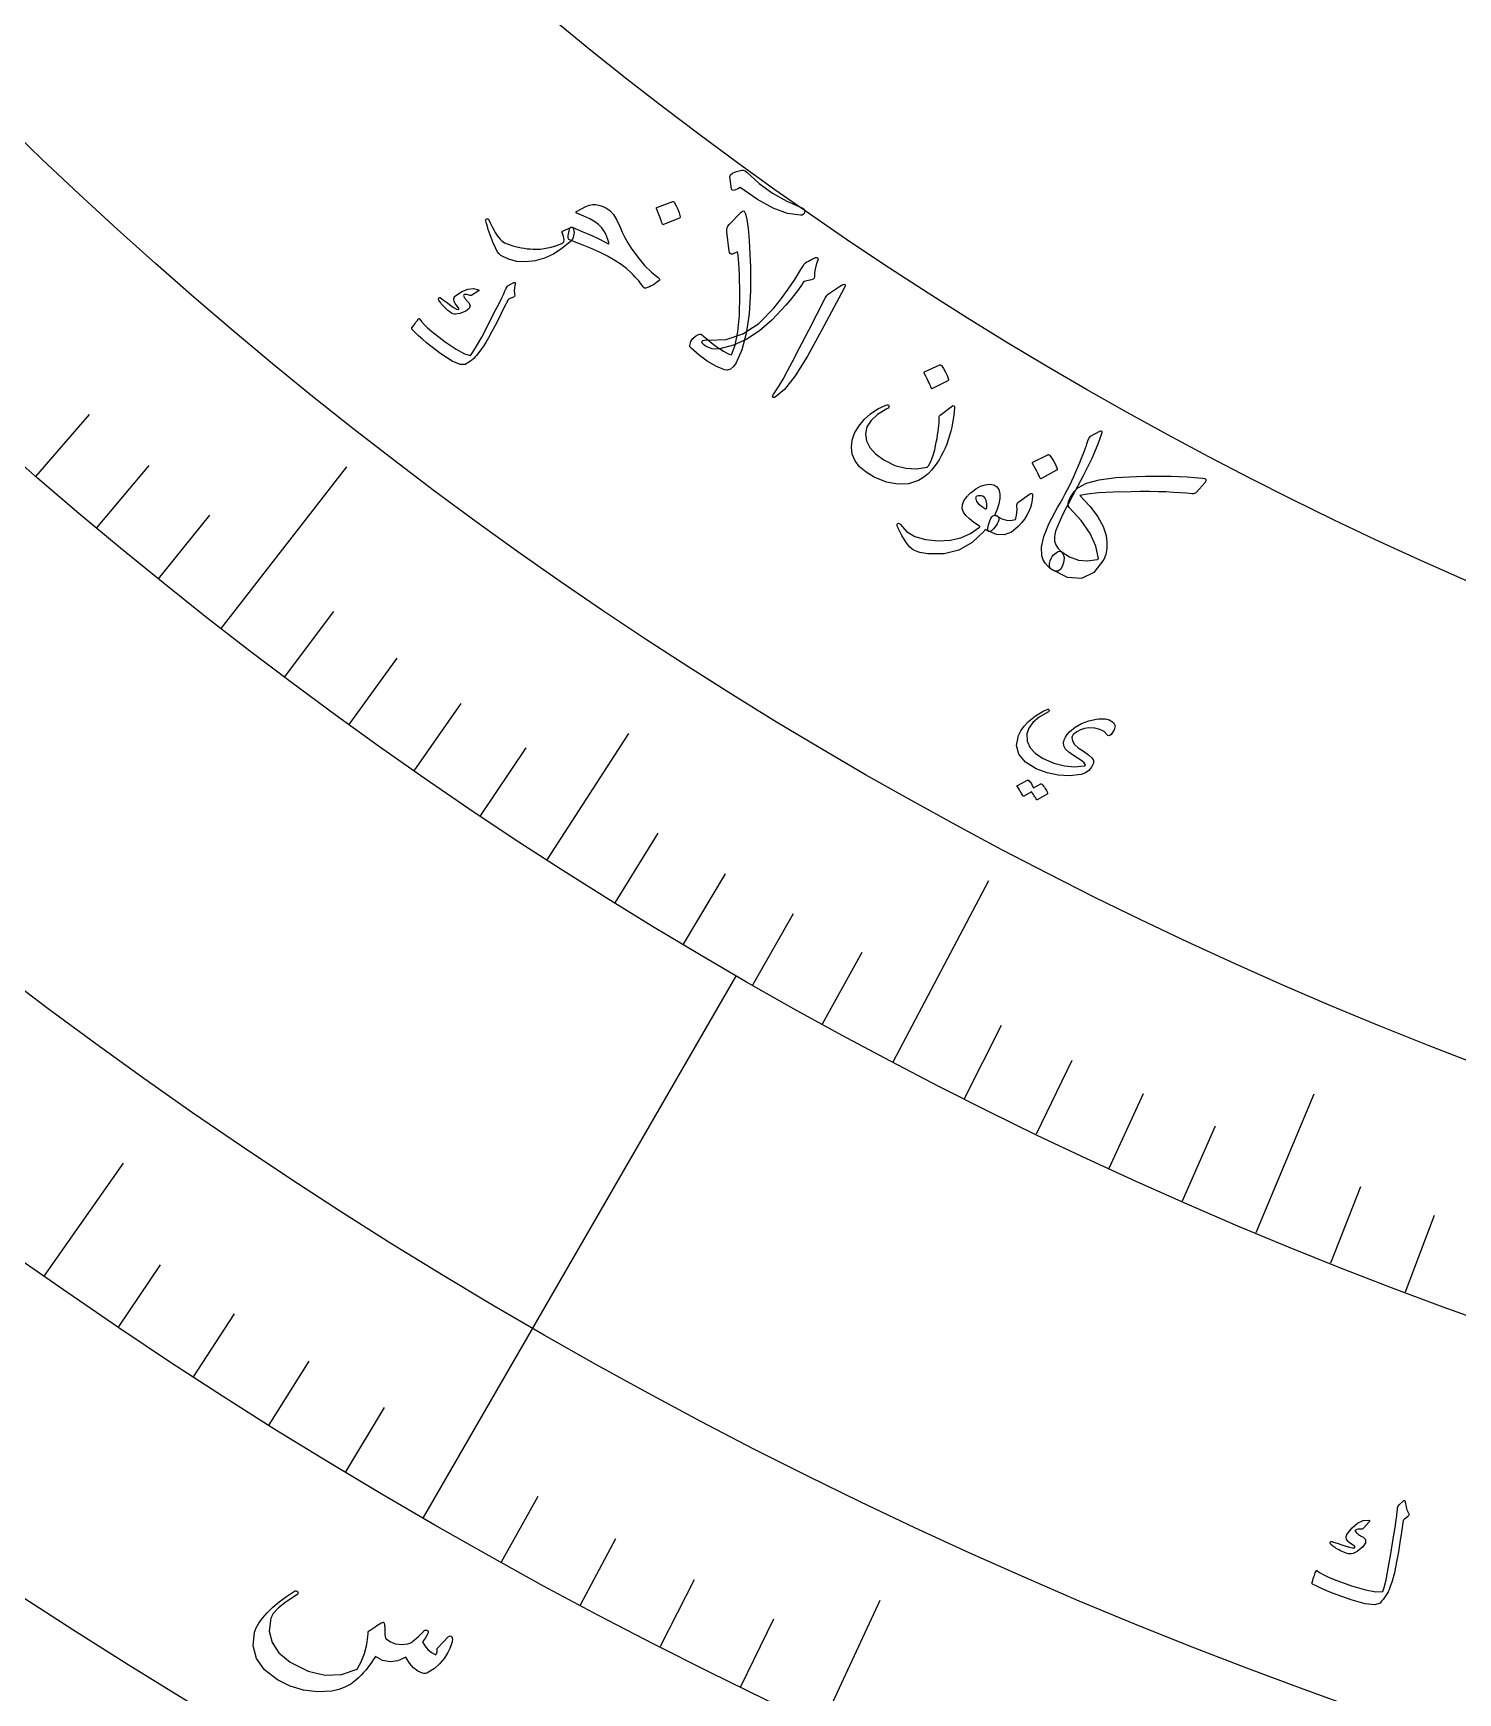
# Model space of a CAD drawing. Header units: millimetres. Extents: x -75 to 75, y -75 to 98.
# Drawn here: x -39.08 to -20.31, y -61.09 to -39.22 of the extents above; entities that cross this region are included whole.
import ezdxf

# ---------------------------------------------------------------- set-up
doc = ezdxf.new("R2010")
doc.units = ezdxf.units.MM
for name, color, linetype in [('CUT_OUTER', 1, 'Continuous'), ('ENGRAVE', 7, 'Continuous'), ('ENGRAVE_FINE', 8, 'Continuous'), ('TEXT', 5, 'Continuous')]:
    doc.layers.add(name, color=color, linetype=linetype)

msp = doc.modelspace()

# ---------------------------------------------------------------- linework, layer by layer
at = {"layer": 'CUT_OUTER'}
msp.add_arc((0, 0), 75, 178.943758, 5.27344, dxfattribs=at)
at = {"layer": 'ENGRAVE'}
for points in [[(-36.6037, -47.0671), (-34.9462, -44.9357)], [(-32.3048, -50.1153), (-31.2321, -48.4511)], [(-27.7463, -52.7758), (-26.4898, -50.386)], [(-33.9375, -58.7815), (-29.8125, -51.6368)], [(-22.9637, -55.0255), (-22.2011, -53.1983)], [(-38.9315, -55.5999), (-37.8905, -54.1132)], [(-28.6852, -61.5156), (-27.9182, -59.8707)]]:
    msp.add_lwpolyline(points, dxfattribs=at)
for radius in [73.5, 73.5, 71.5312, 67.875, 67.875, 64.9875, 59.625, 59.625, 56.475, 50.625, 50.625]:
    msp.add_circle((0, 0), radius, dxfattribs=at)
at = {"layer": 'ENGRAVE_FINE'}
for points in [[(-39.0445, -45.063), (-38.3372, -44.2467)], [(-38.243, -45.7451), (-37.5503, -44.9165)], [(-37.4293, -46.4132), (-36.7514, -45.5725)], [(-35.7663, -47.7065), (-35.1185, -46.8424)], [(-34.9175, -48.3312), (-34.285, -47.4558)], [(-34.0575, -48.9411), (-33.4406, -48.0546)], [(-33.1865, -49.5358), (-32.5854, -48.6386)], [(-31.4128, -50.6792), (-30.8438, -49.7612)], [(-30.5106, -51.2274), (-29.958, -50.2995)], [(-29.5986, -51.7597), (-29.0625, -50.8221)], [(-28.6771, -52.2759), (-28.1576, -51.329)], [(-26.8065, -53.2593), (-26.3209, -52.2946)], [(-25.858, -53.7262), (-25.3897, -52.753)], [(-24.9012, -54.1763), (-24.4502, -53.195)], [(-23.9363, -54.6095), (-23.5027, -53.6203)], [(-21.9836, -55.4244), (-21.5854, -54.4205)], [(-20.9963, -55.8059), (-20.616, -54.795)], [(-37.9552, -56.2709), (-37.4016, -55.4502)], [(-36.9674, -56.9248), (-36.4282, -56.0945)], [(-35.9683, -57.5613), (-35.4436, -56.7217)], [(-34.9582, -58.1802), (-34.4483, -57.3316)], [(-32.9065, -59.3648), (-32.4265, -58.4989)], [(-31.8654, -59.9301), (-31.4006, -59.0559)], [(-30.8146, -60.4771), (-30.3652, -59.595)], [(-29.7544, -61.0056), (-29.3205, -60.1158)]]:
    msp.add_lwpolyline(points, dxfattribs=at)
at = {"layer": 'TEXT'}
for points in [[(-28.947, -41.5251), (-28.9292, -41.535), (-28.9179, -41.5477), (-28.913, -41.5633), (-28.9146, -41.5817), (-28.9217, -41.5991), (-28.9331, -41.6114), (-28.9489, -41.6188), (-28.9691, -41.6212), (-29.1386, -41.5964), (-29.3276, -41.5273), (-29.5357, -41.4137), (-29.7624, -41.2552), (-29.7848, -41.2672), (-29.8056, -41.2772), (-29.8251, -41.2851), (-29.843, -41.291), (-29.8567, -41.2936), (-29.8669, -41.2925), (-29.8737, -41.2876), (-29.877, -41.279), (-29.8992, -41.1122), (-29.8931, -41.0899), (-29.8648, -41.0681), (-29.8144, -41.0466), (-29.7419, -41.0254), (-29.7262, -41.0251), (-29.7101, -41.0297), (-29.6939, -41.0391), (-29.6773, -41.0534), (-29.515, -41.2013), (-29.3389, -41.3294), (-29.1495, -41.4374), (-28.947, -41.5251)], [(-30.8337, -42.4837), (-30.8533, -42.499), (-30.8735, -42.5136), (-30.8943, -42.5273), (-30.9157, -42.5403), (-30.9377, -42.5521), (-30.9604, -42.5627), (-30.9837, -42.5721), (-31.0077, -42.5801), (-31.016, -42.5817), (-31.0237, -42.5803), (-31.0307, -42.5758), (-31.037, -42.5682), (-31.0498, -42.5508), (-31.0647, -42.5315), (-31.0817, -42.5102), (-31.1009, -42.4869), (-31.1223, -42.462), (-31.1462, -42.4356), (-31.1727, -42.4077), (-31.2015, -42.3784), (-31.2606, -42.3238), (-31.3316, -42.2696), (-31.4147, -42.2159), (-31.5097, -42.1624), (-31.6168, -42.109), (-31.736, -42.0553), (-31.8672, -42.0011), (-32.0106, -41.9465), (-32.022, -41.9392), (-32.028, -41.9228), (-32.0286, -41.8974), (-32.0239, -41.8628), (-32.0167, -41.8298), (-32.0103, -41.8052), (-32.0049, -41.7892), (-32.0003, -41.7817), (-31.9946, -41.7789), (-31.9891, -41.7775), (-31.9839, -41.7775), (-31.9789, -41.7789), (-31.9052, -41.8092), (-31.8356, -41.8383), (-31.7702, -41.8664), (-31.7091, -41.8933), (-31.6523, -41.9194), (-31.6001, -41.9449), (-31.5525, -41.9699), (-31.5095, -41.9944), (-31.5003, -41.9985), (-31.4945, -41.9977), (-31.4922, -41.9919), (-31.4933, -41.9811), (-31.5061, -41.9417), (-31.52, -41.9051), (-31.5351, -41.8714), (-31.5513, -41.8406), (-31.5688, -41.8125), (-31.5877, -41.7872), (-31.6081, -41.7645), (-31.6299, -41.7445), (-31.6808, -41.7077), (-31.7455, -41.6702), (-31.8242, -41.632), (-31.9166, -41.593), (-31.9207, -41.5923), (-31.9237, -41.5907), (-31.9257, -41.5884), (-31.9267, -41.5852), (-31.9267, -41.5818), (-31.9257, -41.5788), (-31.9238, -41.576), (-31.921, -41.5736), (-31.8556, -41.5358), (-31.7984, -41.5076), (-31.7495, -41.489), (-31.7089, -41.4801), (-31.671, -41.4806), (-31.6291, -41.4882), (-31.5831, -41.5029), (-31.533, -41.5247), (-31.4823, -41.5594), (-31.4343, -41.613), (-31.389, -41.6855), (-31.3464, -41.7769), (-31.3164, -41.8456), (-31.2819, -41.9148), (-31.2429, -41.9845), (-31.1994, -42.0546), (-31.1124, -42.1756), (-31.0236, -42.2814), (-30.9332, -42.3717), (-30.8414, -42.4467), (-30.8301, -42.4568), (-30.8251, -42.4664), (-30.8262, -42.4753), (-30.8337, -42.4837)], [(-30.6519, -41.4422), (-30.6475, -41.4415), (-30.6428, -41.4426), (-30.6379, -41.4454), (-30.6328, -41.45), (-30.6056, -41.495), (-30.5833, -41.5418), (-30.5658, -41.5905), (-30.5531, -41.6412), (-30.553, -41.6476), (-30.5546, -41.6527), (-30.558, -41.6565), (-30.5631, -41.6591), (-30.7725, -41.7447), (-30.7787, -41.7458), (-30.7839, -41.7434), (-30.7881, -41.7374), (-30.7912, -41.7278), (-30.7938, -41.7195), (-30.7983, -41.7067), (-30.8045, -41.6895), (-30.8125, -41.6678), (-30.8225, -41.6415), (-30.8347, -41.6103), (-30.8492, -41.5743), (-30.8659, -41.5334), (-30.8676, -41.5273), (-30.8674, -41.5228), (-30.8651, -41.5197), (-30.8608, -41.5182)], [(-31.9968, -41.7812), (-31.9841, -41.7787), (-31.9735, -41.7822), (-31.9651, -41.7917), (-31.9588, -41.8071), (-31.9539, -41.8282), (-31.9521, -41.8498), (-31.9534, -41.8717), (-31.9578, -41.8941), (-31.9646, -41.9151), (-31.9745, -41.9349), (-31.9875, -41.9535), (-32.0036, -41.971), (-32.1117, -42.0605), (-32.225, -42.132), (-32.3433, -42.1855), (-32.4669, -42.221), (-32.5897, -42.2364), (-32.7062, -42.2297), (-32.816, -42.2009), (-32.9191, -42.1501), (-32.9402, -42.1306), (-32.9637, -42.0967), (-32.9894, -42.0485), (-33.0174, -41.9859), (-33.0316, -41.9516), (-33.0451, -41.9165), (-33.058, -41.8806), (-33.0702, -41.844), (-33.0821, -41.8069), (-33.0937, -41.7696), (-33.1051, -41.732), (-33.1162, -41.6942), (-33.1176, -41.686), (-33.1158, -41.6791), (-33.1109, -41.6734), (-33.1029, -41.6691), (-33.094, -41.667), (-33.0866, -41.6682), (-33.0805, -41.6728), (-33.0759, -41.6807), (-33.0544, -41.7284), (-33.0329, -41.7723), (-33.0115, -41.8125), (-32.9902, -41.8489), (-32.9687, -41.8818), (-32.9469, -41.9113), (-32.9246, -41.9375), (-32.902, -41.9603), (-32.8678, -41.9829), (-32.8205, -42.0039), (-32.7601, -42.0234), (-32.6868, -42.0413), (-32.6468, -42.0496), (-32.6078, -42.0564), (-32.5698, -42.0618), (-32.5328, -42.0659), (-32.4967, -42.0684), (-32.4614, -42.0693), (-32.4269, -42.0685), (-32.3932, -42.0661), (-32.3243, -42.057), (-32.253, -42.0409), (-32.1793, -42.0178), (-32.1032, -41.9876), (-32.087, -41.9714), (-32.083, -41.9432), (-32.091, -41.9029), (-32.111, -41.8505), (-32.1134, -41.8434), (-32.1132, -41.8376), (-32.1103, -41.833), (-32.1047, -41.8297)], [(-30.2698, -43.1947), (-30.2022, -43.2514), (-30.1399, -43.3013), (-30.0831, -43.3444), (-30.0317, -43.3807), (-29.9857, -43.4105), (-29.945, -43.434), (-29.9097, -43.4513), (-29.8799, -43.4623), (-29.8287, -43.3313), (-29.7936, -43.1562), (-29.7739, -42.9369), (-29.7692, -42.6737), (-29.7701, -42.575), (-29.7717, -42.484), (-29.774, -42.4009), (-29.777, -42.3255), (-29.7808, -42.2581), (-29.7856, -42.1986), (-29.7914, -42.1472), (-29.7982, -42.1038), (-29.867, -42.136), (-29.8846, -42.1332), (-29.8977, -42.1251), (-29.9062, -42.1117), (-29.9101, -42.0929), (-29.9413, -41.8398), (-29.9412, -41.8124), (-29.9356, -41.7869), (-29.9245, -41.7634), (-29.9079, -41.7419), (-29.751, -41.5824), (-29.7393, -41.5717), (-29.7289, -41.5654), (-29.7199, -41.5637), (-29.7122, -41.5665), (-29.6917, -41.6012), (-29.674, -41.6772), (-29.6588, -41.7945), (-29.6459, -41.9532), (-29.64, -42.0424), (-29.6351, -42.1299), (-29.6313, -42.2155), (-29.6286, -42.2994), (-29.6269, -42.3814), (-29.6263, -42.4617), (-29.6268, -42.5403), (-29.6284, -42.617), (-29.6472, -42.9217), (-29.6844, -43.1813), (-29.7406, -43.3955), (-29.8165, -43.5642), (-29.8539, -43.6158), (-29.8922, -43.6487), (-29.9313, -43.6629), (-29.9712, -43.6584), (-30.0854, -43.6088), (-30.1966, -43.5445), (-30.3049, -43.4658), (-30.41, -43.3725), (-30.4193, -43.3635), (-30.4256, -43.3546), (-30.4289, -43.3459), (-30.4292, -43.3373), (-30.4125, -43.2848), (-30.3874, -43.2433), (-30.354, -43.2126), (-30.3122, -43.1929), (-30.2972, -43.1888), (-30.2852, -43.1878), (-30.276, -43.1898), (-30.2698, -43.1947)], [(-30.031, -43.3796), (-30.083, -43.3843), (-30.1327, -43.3794), (-30.1801, -43.3648), (-30.2251, -43.3407), (-30.248, -43.3227), (-30.2624, -43.3069), (-30.2681, -43.2932), (-30.2651, -43.2817), (-30.2538, -43.2722), (-30.2358, -43.2666), (-30.2111, -43.2648), (-30.1799, -43.2669), (-29.9497, -43.2588), (-29.7297, -43.1855), (-29.5202, -43.0473), (-29.3209, -42.8445), (-29.223, -42.7224), (-29.1308, -42.5967), (-29.0443, -42.4676), (-28.9632, -42.3351), (-28.9398, -42.2967), (-28.9192, -42.2675), (-28.9016, -42.2475), (-28.8868, -42.2366), (-28.8633, -42.225), (-28.8425, -42.2146), (-28.8244, -42.2054), (-28.809, -42.1974), (-28.7963, -42.1908), (-28.7859, -42.1855), (-28.7781, -42.1817), (-28.7726, -42.1792), (-28.7639, -42.1773), (-28.7563, -42.1773), (-28.7501, -42.179), (-28.745, -42.1827), (-28.7404, -42.1895), (-28.7377, -42.1961), (-28.7372, -42.2024), (-28.7387, -42.2085), (-28.7611, -42.2745), (-28.7762, -42.3297), (-28.7839, -42.3742), (-28.7843, -42.4079), (-28.7838, -42.4324), (-28.7905, -42.4513), (-28.8042, -42.4646), (-28.825, -42.4723), (-28.9241, -42.4941), (-28.9639, -42.5546), (-29.0074, -42.616), (-29.0547, -42.678), (-29.1057, -42.7408), (-29.1603, -42.8045), (-29.2187, -42.8693), (-29.2807, -42.9353), (-29.3464, -43.0025), (-29.5079, -43.1446), (-29.6757, -43.255), (-29.8501, -43.3334), (-30.031, -43.3796)], [(-32.7303, -42.5292), (-32.734, -42.5492), (-32.7367, -42.5688), (-32.7385, -42.5879), (-32.7394, -42.6065), (-32.7393, -42.6247), (-32.7382, -42.6425), (-32.7359, -42.6599), (-32.7326, -42.6769), (-32.7325, -42.6851), (-32.7358, -42.692), (-32.7423, -42.6978), (-32.7522, -42.7024), (-32.8069, -42.7245), (-32.8126, -42.727), (-32.8171, -42.7295), (-32.8204, -42.7317), (-32.8225, -42.7338), (-32.8844, -42.8595), (-32.9409, -42.9726), (-32.992, -43.073), (-33.038, -43.1608), (-33.0787, -43.2358), (-33.1142, -43.2979), (-33.1445, -43.347), (-33.1697, -43.3831), (-33.2201, -43.449), (-33.2373, -43.469), (-33.2555, -43.4883), (-33.2748, -43.5069), (-33.2952, -43.5248), (-33.3168, -43.542), (-33.3396, -43.5583), (-33.3636, -43.5738), (-33.3889, -43.5885), (-33.454, -43.5892), (-33.5602, -43.5419), (-33.7072, -43.4462), (-33.8946, -43.3019), (-33.9512, -43.2544), (-34.0023, -43.2088), (-34.0479, -43.1653), (-34.0881, -43.1238), (-34.0909, -43.1188), (-34.0917, -43.114), (-34.0908, -43.1092), (-34.088, -43.1045), (-34.0732, -43.0832), (-34.0595, -43.0639), (-34.047, -43.0467), (-34.0357, -43.0314), (-34.0255, -43.0181), (-34.0162, -43.0064), (-34.0078, -42.9964), (-34.0004, -42.9881), (-33.9959, -42.9837), (-33.992, -42.9823), (-33.9886, -42.9841), (-33.9858, -42.9889), (-33.9621, -43.0228), (-33.9273, -43.0614), (-33.8816, -43.1045), (-33.8248, -43.1522), (-33.6503, -43.2883), (-33.5071, -43.386), (-33.3954, -43.4457), (-33.3156, -43.4677), (-33.2843, -43.4267), (-33.2356, -43.346), (-33.1695, -43.2256), (-33.0858, -43.0655), (-33.0029, -42.9045), (-32.9405, -42.7825), (-32.8988, -42.6993), (-32.8777, -42.655), (-32.8722, -42.6427), (-32.8671, -42.6311), (-32.8624, -42.6203), (-32.858, -42.6104), (-32.854, -42.6013), (-32.8505, -42.5932), (-32.8475, -42.586), (-32.8449, -42.5798), (-32.8386, -42.5669), (-32.8308, -42.556), (-32.8213, -42.5471), (-32.8102, -42.5403), (-32.7459, -42.5086), (-32.7412, -42.5067), (-32.7372, -42.5062), (-32.734, -42.5069), (-32.7315, -42.509), (-32.7298, -42.5131), (-32.729, -42.5179), (-32.7291, -42.5232), (-32.7303, -42.5292)], [(-33.211, -42.6024), (-33.2088, -42.6046), (-33.2074, -42.6073), (-33.2069, -42.6104), (-33.2073, -42.6139), (-33.2084, -42.6164), (-33.21, -42.6187), (-33.212, -42.621), (-33.2145, -42.6232), (-33.2975, -42.6724), (-33.3065, -42.6769), (-33.3143, -42.6797), (-33.321, -42.6806), (-33.3266, -42.6797), (-33.3469, -42.6715), (-33.3659, -42.6667), (-33.3837, -42.6654), (-33.4001, -42.6674), (-33.4057, -42.6709), (-33.4072, -42.678), (-33.4048, -42.6888), (-33.3983, -42.7033), (-33.3929, -42.7116), (-33.3871, -42.72), (-33.381, -42.7285), (-33.3745, -42.7369), (-33.3675, -42.7455), (-33.3599, -42.7541), (-33.3519, -42.763), (-33.3432, -42.772), (-33.3206, -42.8123), (-33.3324, -42.8497), (-33.3786, -42.8841), (-33.4594, -42.9155), (-33.4875, -42.9217), (-33.5122, -42.9243), (-33.5336, -42.9232), (-33.5517, -42.9187), (-33.5689, -42.9102), (-33.5903, -42.8954), (-33.6159, -42.8744), (-33.6457, -42.8471), (-33.6607, -42.8328), (-33.6744, -42.8187), (-33.6868, -42.8047), (-33.6981, -42.7909), (-33.7083, -42.7774), (-33.7177, -42.7647), (-33.7262, -42.7525), (-33.734, -42.741), (-33.7375, -42.7324), (-33.7389, -42.7248), (-33.738, -42.718), (-33.7349, -42.7123), (-33.7299, -42.7077), (-33.7245, -42.7059), (-33.7186, -42.7069), (-33.7122, -42.7107), (-33.6928, -42.724), (-33.671, -42.7395), (-33.6469, -42.757), (-33.6204, -42.7766), (-33.5709, -42.8132), (-33.5308, -42.8399), (-33.5001, -42.8567), (-33.4789, -42.8638), (-33.4755, -42.8639), (-33.4727, -42.8627), (-33.4705, -42.8603), (-33.4689, -42.8565), (-33.4686, -42.8537), (-33.4694, -42.8503), (-33.4713, -42.8462), (-33.4743, -42.8416), (-33.5055, -42.8021), (-33.5179, -42.7849), (-33.527, -42.7681), (-33.5326, -42.7518), (-33.5349, -42.736), (-33.5347, -42.7198), (-33.531, -42.7058), (-33.5239, -42.6938), (-33.5134, -42.684), (-33.4302, -42.6277), (-33.3521, -42.5953), (-33.2791, -42.5869), (-33.211, -42.6024)], [(-28.4552, -42.5591), (-28.4094, -42.5332), (-28.3844, -42.5301), (-28.3802, -42.5497), (-28.3967, -42.5921), (-28.6939, -43.1419), (-28.8766, -43.4792), (-29.0389, -43.7377), (-29.1813, -43.9172), (-29.304, -44.0175), (-29.3179, -44.0231), (-29.3278, -44.0245), (-29.3338, -44.0217), (-29.3359, -44.0146), (-29.3355, -44.0059), (-29.3327, -43.9961), (-29.3277, -43.9851), (-29.3204, -43.973), (-29.2594, -43.8814), (-29.1989, -43.7815), (-29.1389, -43.6732), (-29.0794, -43.5566), (-29.0633, -43.5265), (-29.0206, -43.4446), (-28.9513, -43.3111), (-28.8553, -43.1258), (-28.6452, -42.7132), (-28.6326, -42.6922), (-28.619, -42.6742), (-28.6044, -42.6591), (-28.5888, -42.647)], [(-27.133, -43.5937), (-27.1287, -43.5926), (-27.124, -43.5933), (-27.1189, -43.5957), (-27.1134, -43.5999), (-27.0829, -43.6424), (-27.057, -43.6872), (-27.0358, -43.7343), (-27.0193, -43.7837), (-27.0186, -43.7901), (-27.0198, -43.7953), (-27.0229, -43.7994), (-27.0278, -43.8023), (-27.2293, -43.9047), (-27.2354, -43.9063), (-27.2408, -43.9043), (-27.2454, -43.8986), (-27.2492, -43.8893), (-27.2525, -43.8813), (-27.2579, -43.869), (-27.2654, -43.8523), (-27.275, -43.8314), (-27.287, -43.806), (-27.3016, -43.7759), (-27.3188, -43.7412), (-27.3386, -43.7019), (-27.3408, -43.696), (-27.3409, -43.6915), (-27.3389, -43.6882), (-27.3348, -43.6863)], [(-26.9395, -44.1604), (-26.9439, -44.208), (-26.9498, -44.2568), (-26.9572, -44.307), (-26.966, -44.3585), (-26.9768, -44.4114), (-26.99, -44.4658), (-27.0055, -44.5217), (-27.0234, -44.5792), (-27.0429, -44.6355), (-27.0645, -44.6898), (-27.0884, -44.7423), (-27.1144, -44.7929), (-27.1426, -44.8418), (-27.1733, -44.889), (-27.2063, -44.9346), (-27.2417, -44.9786), (-27.2827, -45.0224), (-27.3254, -45.0601), (-27.3695, -45.0916), (-27.4152, -45.117), (-27.5443, -45.1594), (-27.6846, -45.1661), (-27.8361, -45.1369), (-27.9984, -45.0717), (-28.1059, -45.0084), (-28.1898, -44.9365), (-28.2502, -44.8564), (-28.287, -44.768), (-28.2989, -44.6767), (-28.2887, -44.585), (-28.2566, -44.493), (-28.2026, -44.4005), (-28.1296, -44.3126), (-28.0453, -44.237), (-27.95, -44.1738), (-27.8434, -44.1228), (-27.8289, -44.1184), (-27.8174, -44.1182), (-27.8088, -44.1221), (-27.8032, -44.1301), (-27.8004, -44.1413), (-27.8043, -44.1519), (-27.815, -44.1621), (-27.8325, -44.1717), (-27.9527, -44.2448), (-28.0396, -44.3241), (-28.0931, -44.4099), (-28.1131, -44.5023), (-28.1007, -44.5942), (-28.0565, -44.682), (-27.9805, -44.7656), (-27.8726, -44.8449), (-27.7271, -44.9165), (-27.5827, -44.9559), (-27.4396, -44.9633), (-27.2979, -44.9386), (-27.2942, -44.9369), (-27.2903, -44.9335), (-27.2861, -44.9285), (-27.2816, -44.9217), (-27.2517, -44.8654), (-27.2248, -44.795), (-27.2007, -44.7106), (-27.1795, -44.6122), (-27.1705, -44.5616), (-27.1627, -44.5142), (-27.1561, -44.47), (-27.1506, -44.4289), (-27.1465, -44.3911), (-27.1441, -44.3566), (-27.1432, -44.3254), (-27.144, -44.2975), (-27.1438, -44.2832), (-27.1414, -44.2715), (-27.1368, -44.2622), (-27.13, -44.2554), (-26.9677, -44.1344), (-26.9559, -44.1287), (-26.9473, -44.1311), (-26.9419, -44.1417), (-26.9395, -44.1604)], [(-25.5338, -46.0539), (-25.5063, -46.0869), (-25.4946, -46.1293), (-25.4986, -46.1812), (-25.5184, -46.2425), (-25.5445, -46.2881), (-25.5773, -46.3108), (-25.6169, -46.3105), (-25.6632, -46.2872), (-25.7082, -46.2498), (-25.7442, -46.2073), (-25.7709, -46.1596), (-25.7886, -46.1069), (-25.7949, -45.9954), (-25.7625, -45.8528), (-25.6917, -45.679), (-25.5823, -45.474), (-25.5471, -45.413), (-25.5134, -45.3528), (-25.4813, -45.2934), (-25.4506, -45.2348), (-25.4216, -45.177), (-25.3942, -45.1204), (-25.3685, -45.0648), (-25.3444, -45.0103), (-25.3149, -44.9406), (-25.2884, -44.8771), (-25.2649, -44.82), (-25.2444, -44.7692), (-25.2271, -44.7251), (-25.2131, -44.6877), (-25.2024, -44.6573), (-25.1951, -44.6337), (-25.183, -44.5943), (-25.1709, -44.5643), (-25.1587, -44.5438), (-25.1466, -44.5327), (-25.0267, -44.4662), (-25.0118, -44.4608), (-25.0025, -44.4623), (-24.999, -44.4709), (-25.0012, -44.4864), (-25.0499, -44.6355), (-25.1308, -44.8251), (-25.2439, -45.0553), (-25.3893, -45.326), (-25.4431, -45.4261), (-25.49, -45.5167), (-25.53, -45.598), (-25.563, -45.6698), (-25.589, -45.7321), (-25.608, -45.7847), (-25.6199, -45.8276), (-25.6247, -45.8609), (-25.6218, -45.9151), (-25.6057, -45.9653), (-25.5764, -46.0116), (-25.5338, -46.0539)], [(-25.7095, -44.7764), (-25.7052, -44.7752), (-25.7004, -44.7758), (-25.6952, -44.778), (-25.6896, -44.782), (-25.6573, -44.8235), (-25.6297, -44.8675), (-25.6066, -44.9139), (-25.5881, -44.9628), (-25.5873, -44.9692), (-25.5883, -44.9745), (-25.5912, -44.9786), (-25.596, -44.9817), (-25.7943, -45.0909), (-25.8004, -45.0927), (-25.8058, -45.0909), (-25.8107, -45.0854), (-25.8148, -45.0762), (-25.8185, -45.0683), (-25.8244, -45.0561), (-25.8325, -45.0397), (-25.843, -45.0191), (-25.856, -44.994), (-25.8718, -44.9644), (-25.8904, -44.9303), (-25.9117, -44.8916), (-25.9142, -44.8858), (-25.9144, -44.8812), (-25.9125, -44.8779), (-25.9084, -44.8759)], [(-26.551, -45.7837), (-26.7081, -45.9343), (-26.8839, -46.0345), (-27.0784, -46.0842), (-27.2915, -46.0829), (-27.3192, -46.0791), (-27.3461, -46.0745), (-27.3722, -46.0691), (-27.3974, -46.0629), (-27.4215, -46.0558), (-27.4444, -46.0478), (-27.4659, -46.039), (-27.4862, -46.0292), (-27.5301, -45.9938), (-27.579, -45.9314), (-27.6326, -45.8419), (-27.6909, -45.7253), (-27.6958, -45.7106), (-27.6967, -45.6987), (-27.6937, -45.6896), (-27.6866, -45.6833), (-27.6777, -45.6805), (-27.6692, -45.682), (-27.6609, -45.6877), (-27.653, -45.6977), (-27.5738, -45.788), (-27.4637, -45.8539), (-27.3228, -45.8954), (-27.1513, -45.912), (-26.9986, -45.9035), (-26.8574, -45.8705), (-26.7279, -45.8133), (-26.6099, -45.7319), (-26.608, -45.7276), (-26.6074, -45.7238), (-26.6081, -45.7202), (-26.6101, -45.717), (-26.6838, -45.6682), (-26.7435, -45.6215), (-26.7893, -45.5769), (-26.821, -45.5347), (-26.8376, -45.4884), (-26.8359, -45.4389), (-26.8158, -45.3862), (-26.7776, -45.3302), (-26.7718, -45.3232), (-26.7656, -45.3163), (-26.7591, -45.3093), (-26.7523, -45.3024), (-26.745, -45.2954), (-26.7372, -45.2881), (-26.7288, -45.2806), (-26.72, -45.2728), (-26.6574, -45.2255), (-26.5956, -45.192), (-26.5347, -45.1724), (-26.4747, -45.1666), (-26.4218, -45.1751), (-26.3824, -45.1985), (-26.3565, -45.2368), (-26.3439, -45.29), (-26.3433, -45.3543), (-26.3539, -45.4223), (-26.3758, -45.494), (-26.4091, -45.5694), (-26.4047, -45.5719), (-26.4003, -45.5741), (-26.3961, -45.5761), (-26.3919, -45.5779), (-26.3876, -45.5797), (-26.3834, -45.5817), (-26.379, -45.584), (-26.3747, -45.5864), (-26.3616, -45.5982), (-26.3554, -45.6144), (-26.3563, -45.635), (-26.3641, -45.66), (-26.3761, -45.6855), (-26.3907, -45.7099), (-26.408, -45.7331), (-26.4279, -45.7551), (-26.4478, -45.7732), (-26.4648, -45.7844), (-26.479, -45.7889), (-26.4904, -45.7865), (-26.5326, -45.7621), (-26.5351, -45.7659), (-26.5391, -45.7708), (-26.5444, -45.7767), (-26.551, -45.7837)], [(-25.2883, -45.3155), (-25.1546, -45.4608), (-25.0524, -45.5964), (-24.982, -45.7224), (-24.9434, -45.8391), (-24.9314, -45.9306), (-24.9326, -46.0141), (-24.947, -46.0897), (-24.9748, -46.1574), (-25.1063, -46.329), (-25.2654, -46.4079), (-25.4519, -46.3937), (-25.6654, -46.286), (-25.6781, -46.2738), (-25.686, -46.2571), (-25.6892, -46.2357), (-25.6876, -46.2097), (-25.6801, -46.1755), (-25.6687, -46.1454), (-25.6532, -46.1193), (-25.6338, -46.0972), (-25.6014, -46.0687), (-25.5743, -46.0518), (-25.5525, -46.0465), (-25.5361, -46.0527), (-25.4247, -46.1232), (-25.3085, -46.1644), (-25.1877, -46.1763), (-25.0624, -46.159), (-25.054, -46.1565), (-25.0483, -46.1529), (-25.0452, -46.1483), (-25.0448, -46.1425), (-25.0781, -45.9798), (-25.1533, -45.8142), (-25.2701, -45.6453), (-25.4283, -45.473), (-25.4422, -45.4505), (-25.444, -45.4198), (-25.4337, -45.381), (-25.4112, -45.3341), (-25.3874, -45.2949), (-25.3631, -45.2613), (-25.3385, -45.2334), (-25.3135, -45.2112), (-25.1993, -45.1518), (-25.0327, -45.1075), (-24.8139, -45.0778), (-24.5432, -45.062), (-24.4254, -45.0597), (-24.3101, -45.0587), (-24.1975, -45.0592), (-24.0874, -45.0612), (-23.98, -45.0646), (-23.8751, -45.0695), (-23.7727, -45.0759), (-23.6729, -45.0839), (-23.6437, -45.0913), (-23.6291, -45.104), (-23.6291, -45.1219), (-23.6437, -45.1451), (-23.7509, -45.2696), (-23.7631, -45.2816), (-23.7768, -45.2897), (-23.7919, -45.2938), (-23.8084, -45.2939), (-23.8841, -45.2853), (-23.967, -45.2781), (-24.0569, -45.2722), (-24.154, -45.2675), (-24.2583, -45.2643), (-24.3695, -45.2626), (-24.4879, -45.2625), (-24.6134, -45.2639), (-24.85, -45.2696), (-25.0415, -45.2797), (-25.1877, -45.2949), (-25.2883, -45.3155)], [(-26.5141, -45.476), (-26.5138, -45.4223), (-26.5225, -45.3792), (-26.5403, -45.3465), (-26.5672, -45.3244), (-26.5876, -45.3186), (-26.6077, -45.3168), (-26.6275, -45.3188), (-26.647, -45.3246), (-26.6549, -45.3292), (-26.6598, -45.3363), (-26.6617, -45.3458), (-26.6607, -45.3579), (-26.6496, -45.391), (-26.6247, -45.4239), (-26.5859, -45.4563), (-26.5332, -45.4884), (-26.527, -45.4906), (-26.5218, -45.4892), (-26.5175, -45.4843), (-26.5141, -45.476)], [(-26.0923, -45.3973), (-25.9524, -45.296), (-25.9347, -45.2862), (-25.9221, -45.2863), (-25.9144, -45.2964), (-25.9116, -45.3164), (-25.9157, -45.3694), (-25.9251, -45.4217), (-25.9399, -45.4733), (-25.9602, -45.5242), (-25.9862, -45.5745), (-26.0182, -45.6246), (-26.0562, -45.6742), (-26.1003, -45.7236), (-26.1911, -45.7971), (-26.2868, -45.832), (-26.3873, -45.828), (-26.4926, -45.7852), (-26.4998, -45.7717), (-26.4991, -45.744), (-26.4906, -45.7022), (-26.4742, -45.6462), (-26.4625, -45.6179), (-26.4493, -45.5968), (-26.4346, -45.5827), (-26.4186, -45.5757), (-26.4087, -45.5751), (-26.3986, -45.5769), (-26.3885, -45.581), (-26.3781, -45.5873), (-26.3158, -45.6207), (-26.2555, -45.639), (-26.1972, -45.6421), (-26.1409, -45.6301), (-26.1377, -45.6285), (-26.1352, -45.6253), (-26.1333, -45.6207), (-26.132, -45.6147), (-26.1229, -45.5786), (-26.1176, -45.5395), (-26.116, -45.4976), (-26.1183, -45.4527), (-26.118, -45.4364), (-26.1136, -45.4217), (-26.1051, -45.4087), (-26.0923, -45.3973)], [(-24.9296, -48.4666), (-24.9698, -48.4253), (-25.0236, -48.3967), (-25.0911, -48.3807), (-25.1723, -48.3773), (-25.229, -48.3847), (-25.2817, -48.4014), (-25.3304, -48.4273), (-25.3752, -48.4624), (-25.382, -48.4705), (-25.3872, -48.48), (-25.3908, -48.4908), (-25.3926, -48.503), (-25.3855, -48.5476), (-25.3581, -48.5927), (-25.3103, -48.6383), (-25.2422, -48.6845), (-25.1745, -48.7292), (-25.1295, -48.7699), (-25.1073, -48.8067), (-25.108, -48.8395), (-25.1348, -48.8952), (-25.1709, -48.9386), (-25.2162, -48.9696), (-25.2707, -48.9881), (-25.4233, -49.0061), (-25.5729, -48.9997), (-25.7195, -48.9689), (-25.863, -48.9138), (-26.0049, -48.8256), (-26.0914, -48.7232), (-26.1227, -48.6069), (-26.0989, -48.477), (-26.0682, -48.4151), (-26.0239, -48.3539), (-25.9659, -48.2932), (-25.8944, -48.2331), (-25.8724, -48.2175), (-25.8505, -48.2029), (-25.8288, -48.1891), (-25.8071, -48.1761), (-25.7855, -48.1641), (-25.7637, -48.1528), (-25.7417, -48.1424), (-25.7196, -48.1327), (-25.7088, -48.1296), (-25.701, -48.1302), (-25.6961, -48.1344), (-25.6942, -48.1424), (-25.695, -48.1506), (-25.698, -48.1577), (-25.703, -48.1637), (-25.71, -48.1685), (-25.8243, -48.2347), (-25.9085, -48.3043), (-25.9626, -48.3777), (-25.9863, -48.4548), (-25.9816, -48.5519), (-25.9444, -48.6385), (-25.8748, -48.7144), (-25.7727, -48.7795), (-25.6302, -48.8408), (-25.4923, -48.8775), (-25.3591, -48.8896), (-25.2308, -48.8772), (-25.2223, -48.8749), (-25.2174, -48.8708), (-25.2161, -48.8648), (-25.2184, -48.8569), (-25.2337, -48.8367), (-25.2647, -48.8102), (-25.3113, -48.7774), (-25.3736, -48.7383), (-25.4355, -48.6958), (-25.478, -48.6542), (-25.501, -48.6137), (-25.5047, -48.5742), (-25.4954, -48.535), (-25.4788, -48.4975), (-25.4549, -48.4616), (-25.4238, -48.4274), (-25.3494, -48.367), (-25.2656, -48.3195), (-25.1721, -48.2849), (-25.0691, -48.2629), (-25.0427, -48.2588), (-25.0178, -48.2562), (-24.9944, -48.2552), (-24.9725, -48.2558), (-24.9522, -48.2578), (-24.9336, -48.2611), (-24.9166, -48.2658), (-24.9012, -48.2717), (-24.8469, -48.3064), (-24.8248, -48.3495), (-24.835, -48.4011), (-24.8774, -48.4611), (-24.8933, -48.4749), (-24.9072, -48.4805), (-24.9194, -48.4777), (-24.9296, -48.4666)], [(-25.8034, -49.1136), (-25.8006, -49.1128), (-25.7973, -49.113), (-25.7937, -49.1145), (-25.7897, -49.117), (-25.7776, -49.1304), (-25.7663, -49.1441), (-25.7558, -49.1581), (-25.746, -49.1725), (-25.7369, -49.1872), (-25.7285, -49.2026), (-25.7208, -49.2186), (-25.7138, -49.2352), (-25.713, -49.2395), (-25.7137, -49.2434), (-25.7158, -49.2467), (-25.7193, -49.2495), (-25.8522, -49.3252), (-25.855, -49.3256), (-25.858, -49.3241), (-25.8611, -49.3205), (-25.8644, -49.315), (-25.8663, -49.3105), (-25.8698, -49.3038), (-25.8748, -49.295), (-25.8813, -49.2841), (-25.8895, -49.2709), (-25.8993, -49.2553), (-25.9107, -49.2373), (-25.9238, -49.2168), (-26.0284, -49.2746), (-26.0325, -49.2759), (-26.0363, -49.2747), (-26.0397, -49.2711), (-26.0429, -49.265), (-26.0456, -49.2598), (-26.05, -49.2517), (-26.0561, -49.2408), (-26.0638, -49.2271), (-26.0734, -49.2105), (-26.0851, -49.1909), (-26.0989, -49.1683), (-26.1147, -49.1427), (-26.1158, -49.1392), (-26.1157, -49.1364), (-26.1142, -49.1343), (-26.1114, -49.1329), (-25.979, -49.0632), (-25.9761, -49.0623), (-25.9728, -49.0626), (-25.9692, -49.0641), (-25.9652, -49.0666), (-25.9546, -49.0774), (-25.9448, -49.0887), (-25.9357, -49.1004), (-25.9272, -49.1126), (-25.9195, -49.1251), (-25.9124, -49.1379), (-25.9059, -49.1509), (-25.9, -49.1643)], [(-21.0015, -58.5761), (-20.9986, -58.5984), (-20.9948, -58.6198), (-20.9903, -58.6404), (-20.9849, -58.6602), (-20.9787, -58.6792), (-20.9715, -58.6974), (-20.9632, -58.7149), (-20.954, -58.7316), (-20.9512, -58.7401), (-20.9523, -58.7485), (-20.9571, -58.7568), (-20.9659, -58.7649), (-21.0158, -58.8065), (-21.0209, -58.8111), (-21.0248, -58.8151), (-21.0275, -58.8186), (-21.029, -58.8215), (-21.0513, -58.974), (-21.0724, -59.1114), (-21.0921, -59.2339), (-21.1105, -59.3413), (-21.1279, -59.4336), (-21.1441, -59.5105), (-21.1594, -59.5721), (-21.1736, -59.6184), (-21.2041, -59.7044), (-21.2154, -59.7312), (-21.2279, -59.7575), (-21.2419, -59.7835), (-21.2572, -59.8092), (-21.2739, -59.8344), (-21.2923, -59.8592), (-21.3123, -59.8835), (-21.3338, -59.9075), (-21.4017, -59.9301), (-21.5288, -59.9163), (-21.7149, -59.8659), (-21.9598, -59.7781), (-22.035, -59.7474), (-22.1039, -59.717), (-22.1664, -59.6869), (-22.2225, -59.6571), (-22.227, -59.6528), (-22.2296, -59.648), (-22.2302, -59.6426), (-22.2289, -59.6368), (-22.2206, -59.6095), (-22.2127, -59.5847), (-22.2055, -59.5624), (-22.1988, -59.5426), (-22.1926, -59.5252), (-22.1868, -59.5098), (-22.1815, -59.4965), (-22.1765, -59.4854), (-22.1733, -59.4792), (-22.1697, -59.4765), (-22.1656, -59.4771), (-22.161, -59.4812), (-22.1247, -59.5087), (-22.0753, -59.5374), (-22.0128, -59.5671), (-21.9373, -59.5978), (-21.7087, -59.6813), (-21.5257, -59.7353), (-21.3887, -59.7601), (-21.2977, -59.7562), (-21.2788, -59.7027), (-21.2551, -59.6018), (-21.2264, -59.4534), (-21.1928, -59.2576), (-21.1603, -59.0611), (-21.1362, -58.9123), (-21.1205, -58.8111), (-21.1134, -58.7576), (-21.1119, -58.7428), (-21.1104, -58.729), (-21.1091, -58.7161), (-21.1079, -58.7042), (-21.1068, -58.6933), (-21.1058, -58.6837), (-21.1051, -58.6751), (-21.1045, -58.6678), (-21.1023, -58.6521), (-21.0977, -58.6381), (-21.0908, -58.6256), (-21.0815, -58.6147), (-21.0248, -58.5598), (-21.0205, -58.5563), (-21.0166, -58.5544), (-21.0129, -58.5541), (-21.0096, -58.5554), (-21.0064, -58.5592), (-21.0039, -58.5639), (-21.0023, -58.5695), (-21.0015, -58.5761)], [(-21.4804, -58.8149), (-21.4773, -58.8165), (-21.475, -58.8189), (-21.4734, -58.8219), (-21.4725, -58.8257), (-21.4729, -58.8287), (-21.4738, -58.8317), (-21.4751, -58.8348), (-21.477, -58.8379), (-21.5473, -58.9174), (-21.5551, -58.9252), (-21.5624, -58.9307), (-21.5692, -58.9339), (-21.5753, -58.9349), (-21.5994, -58.9332), (-21.6209, -58.9346), (-21.6399, -58.9391), (-21.6564, -58.9468), (-21.6611, -58.9523), (-21.6603, -58.9603), (-21.6541, -58.9708), (-21.6424, -58.9837), (-21.6339, -58.9907), (-21.625, -58.9975), (-21.6158, -59.0043), (-21.6061, -59.0109), (-21.5959, -59.0175), (-21.5851, -59.0241), (-21.5736, -59.0306), (-21.5615, -59.0371), (-21.5242, -59.0717), (-21.5239, -59.1148), (-21.5607, -59.1665), (-21.6347, -59.2266), (-21.662, -59.2425), (-21.687, -59.2536), (-21.7098, -59.2598), (-21.7303, -59.261), (-21.7511, -59.258), (-21.7785, -59.2498), (-21.8125, -59.2364), (-21.8529, -59.2179), (-21.8733, -59.208), (-21.8925, -59.1978), (-21.9103, -59.1874), (-21.9267, -59.1767), (-21.9419, -59.1661), (-21.9561, -59.1559), (-21.9692, -59.1461), (-21.9811, -59.1367), (-21.9878, -59.1289), (-21.9917, -59.1213), (-21.9931, -59.1139), (-21.9918, -59.1068), (-21.9882, -59.1004), (-21.9831, -59.0967), (-21.9766, -59.0958), (-21.9686, -59.0976), (-21.9437, -59.105), (-21.9157, -59.1137), (-21.8845, -59.1239), (-21.8501, -59.1355), (-21.786, -59.1571), (-21.735, -59.1715), (-21.6972, -59.1788), (-21.6726, -59.179), (-21.669, -59.178), (-21.6664, -59.1758), (-21.665, -59.1725), (-21.6646, -59.1681), (-21.6652, -59.165), (-21.6672, -59.1617), (-21.6706, -59.1581), (-21.6753, -59.1542), (-21.7213, -59.1235), (-21.7401, -59.1096), (-21.7552, -59.0951), (-21.7667, -59.08), (-21.7744, -59.0642), (-21.7796, -59.0471), (-21.7805, -59.0312), (-21.7771, -59.0163), (-21.7694, -59.0025), (-21.7014, -58.9154), (-21.6305, -58.8551), (-21.5569, -58.8216), (-21.4804, -58.8149)], [(-33.6122, -60.3545), (-33.6023, -60.3465), (-33.5929, -60.342), (-33.5839, -60.3412), (-33.5755, -60.3439), (-33.5663, -60.3506), (-33.5599, -60.3588), (-33.5563, -60.3686), (-33.5554, -60.3799), (-33.5585, -60.4169), (-33.5693, -60.4589), (-33.5879, -60.506), (-33.6143, -60.558), (-33.6656, -60.6383), (-33.7251, -60.7088), (-33.7926, -60.7693), (-33.8682, -60.8198), (-33.8901, -60.8299), (-33.9111, -60.8355), (-33.9311, -60.8366), (-33.9501, -60.8331), (-34.0101, -60.8045), (-34.0667, -60.7594), (-34.1198, -60.6979), (-34.1695, -60.62), (-34.2755, -60.6681), (-34.377, -60.6824), (-34.474, -60.663), (-34.5663, -60.6099), (-34.5977, -60.6578), (-34.6293, -60.7031), (-34.6611, -60.7456), (-34.6932, -60.7855), (-34.7257, -60.8231), (-34.7588, -60.8585), (-34.7924, -60.8918), (-34.8267, -60.923), (-34.895, -60.9756), (-34.9705, -61.0171), (-35.053, -61.0475), (-35.1427, -61.0666), (-35.3336, -61.0777), (-35.5171, -61.0566), (-35.693, -61.0034), (-35.8611, -60.9182), (-36.0291, -60.7861), (-36.1351, -60.637), (-36.1791, -60.4712), (-36.1612, -60.2891), (-36.1397, -60.2325), (-36.1049, -60.1712), (-36.0569, -60.1052), (-35.9958, -60.0344), (-35.9218, -59.961), (-35.8368, -59.8896), (-35.7408, -59.8199), (-35.6337, -59.7521), (-35.6262, -59.7483), (-35.6188, -59.7468), (-35.6115, -59.7476), (-35.6045, -59.7506), (-35.5983, -59.7551), (-35.5936, -59.7602), (-35.5906, -59.766), (-35.5891, -59.7724), (-35.59, -59.7799), (-35.5928, -59.7867), (-35.5976, -59.7927), (-35.6043, -59.798), (-35.7438, -59.8901), (-35.8475, -59.9724), (-35.9154, -60.0448), (-35.9474, -60.1076), (-35.9677, -60.276), (-35.9319, -60.4284), (-35.8399, -60.5647), (-35.6917, -60.6845), (-35.4559, -60.8034), (-35.2299, -60.8583), (-35.0142, -60.8495), (-34.8092, -60.7769), (-34.7556, -60.6823), (-34.714, -60.5738), (-34.6844, -60.4515), (-34.6666, -60.3152), (-34.6659, -60.3008), (-34.6632, -60.289), (-34.6586, -60.2799), (-34.652, -60.2736), (-34.6243, -60.2546), (-34.5982, -60.2369), (-34.5735, -60.2205), (-34.5504, -60.2054), (-34.529, -60.1918), (-34.5094, -60.1801), (-34.4917, -60.1702), (-34.4758, -60.1622), (-34.4679, -60.1596), (-34.4615, -60.1603), (-34.4567, -60.1644), (-34.4534, -60.172), (-34.4523, -60.1769), (-34.4511, -60.1842), (-34.4497, -60.194), (-34.4481, -60.2062), (-34.4466, -60.2207), (-34.4456, -60.2373), (-34.445, -60.256), (-34.4448, -60.2768), (-34.4435, -60.3173), (-34.4403, -60.348), (-34.4354, -60.3687), (-34.4287, -60.3796), (-34.3705, -60.4195), (-34.3033, -60.4439), (-34.2273, -60.4525), (-34.1425, -60.4454), (-34.1047, -60.4302), (-34.0571, -60.3971), (-33.9999, -60.3462), (-33.9331, -60.2773), (-33.9267, -60.2708), (-33.9192, -60.2664), (-33.9107, -60.2643), (-33.901, -60.2643), (-33.8926, -60.2655), (-33.8855, -60.2683), (-33.8797, -60.2727), (-33.8752, -60.2788), (-33.8745, -60.2986), (-33.8867, -60.3282), (-33.9118, -60.3678), (-33.9498, -60.4171), (-33.9187, -60.473), (-33.8787, -60.5207), (-33.8297, -60.5601), (-33.7718, -60.5913), (-33.7629, -60.5735), (-33.7573, -60.5583), (-33.755, -60.5454), (-33.7559, -60.535), (-33.7579, -60.5246), (-33.7574, -60.5155), (-33.7546, -60.5078), (-33.7495, -60.5013)]]:
    msp.add_lwpolyline(points, close=True, dxfattribs=at)

doc.saveas('drawing.dxf')
